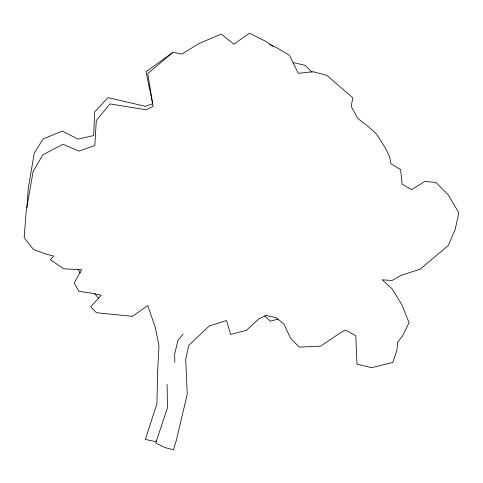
<?xml version="1.0" encoding="UTF-8"?>
<svg xmlns="http://www.w3.org/2000/svg" width="483" height="483" viewBox="0 0 483 483"><rect width="100%" height="100%" fill="white"/><g stroke="black" fill="none" stroke-linecap="round" stroke-linejoin="round"><path stroke-width="0.72" d="M26.945 207.781L28.219 188.642L34.251 153.159L43.168 138.923L62.343 131.086L77.998 139.146L93.714 135.56L94.608 112.056L107.963 97.614L145.455 106.332L152.706 103.724L146.005 71.762L172.19 52.937M183.148 334.079L177.925 340.328L174.719 354.063L174.774 362.328M277.912 319.106L270.208 321.231L264.66 315.822M293.054 63.098L294.473 62.808L305.286 65.428L312.054 72.365M156.57 441.239L153.642 441.245L145.347 439.433L156.963 403.607L157.549 372.526L158.998 345.683L155.345 327.595L147.768 305.612L132.39 316.341L96.395 312.718L90.713 306.796L101.249 295.234L91.824 293.205L78.983 291.382L74.195 283.074L81.597 269.804L63.714 268.783L50.365 259.751L53.601 256.081L45.607 253.943L33.46 249.512L24.15 237.624L26.239 210.564L33.14 171.423L42.812 154.898L63.007 144.236L78.91 151.101L94.843 145.54L96.298 120.515L109.979 103.923L146.126 109.78L153.081 106.441L147.744 73.627L173.089 52.242L181.88 54.054L198.869 43.573L221.274 34.1L233.887 44.195L249.337 33.2L265.879 41.411L273.656 46.61M269.544 44.46L276.88 47.835L289.528 55.376L298.307 73.307L313.056 71.707L326.768 75.276L352.795 97.801L351.207 106.332L357.812 118.492L368.106 126.347L376.583 134.232L384.993 147.381L389.509 156.371L391.037 163.846L400.63 169.618L402.061 183.981L411.582 189.686L424.768 181.439L435.908 182.429L448.182 194.746L458.85 212.834L455.179 229.413L448.296 245.479L420.156 269.176L401.15 275.346L392.069 280.472L382.186 279.85L392.003 288.707L401.989 304.96L409.053 322.686L402.852 335.462L397.75 342.061L396.833 350.869L392.721 362.449L371.675 367.684L356.985 364.146L355.778 335.661L345.484 330.1L340.775 332.533L320.676 346.136L299.315 347.114L290.573 338.305L284.046 324.196L276.107 317.681L266.199 315.453L258.979 318.822L246.396 330.318L230.596 334.471L226.551 320.531L209.193 326.013L188.787 345.363L185.689 359.255L187.247 394.074L176.295 440.52L173.445 449.8L165.114 447.602L155.683 443.146L167.456 407.791L167.1 384.45M94.577 293.519L98.725 298.403M78.053 269.194L80.19 273.07"/></g></svg>
